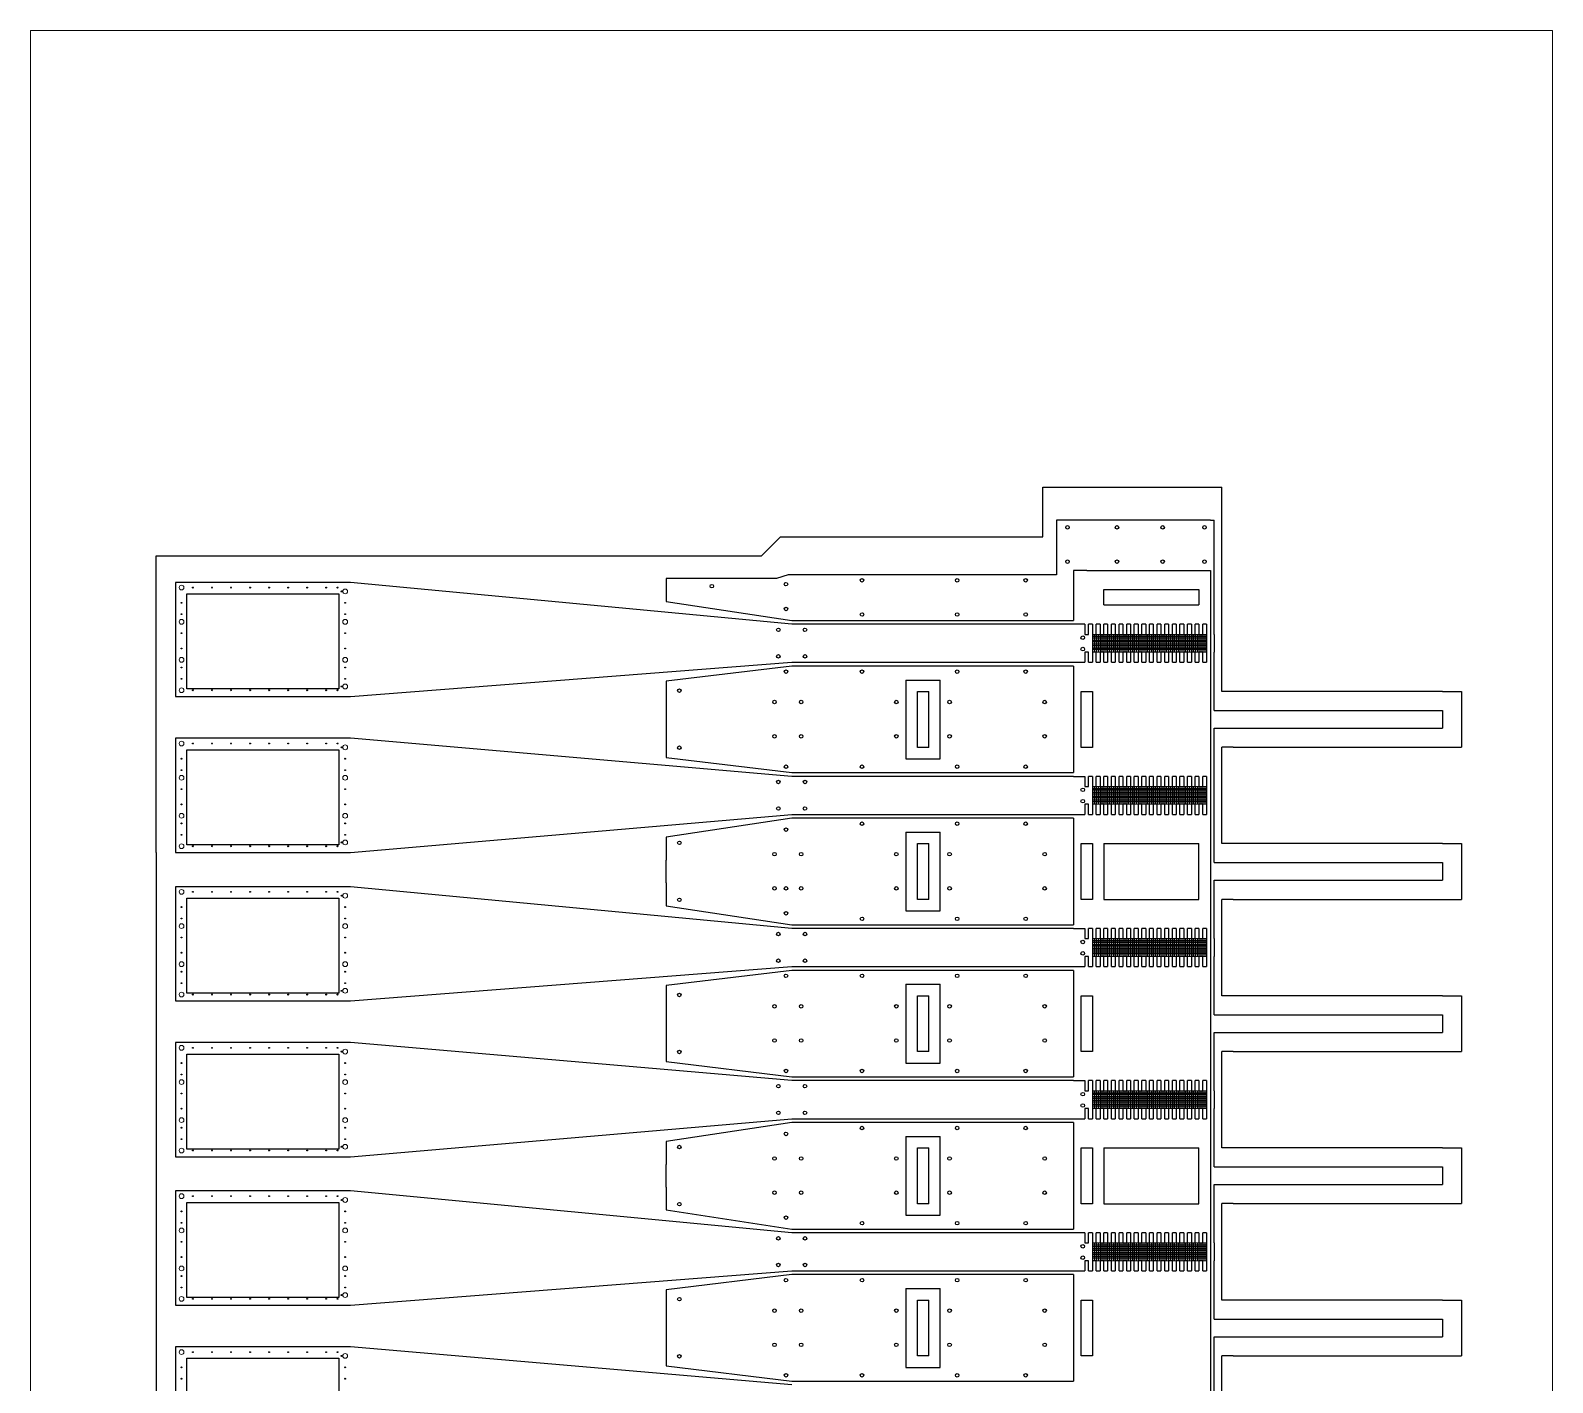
# Model space of a CAD drawing. Header units: millimetres. Extents: x 43.3 to 83.3, y 94.2 to 164.2.
# Drawn here: x 43.29 to 83.29, y 128.66 to 164.21 of the extents above; entities that cross this region are included whole.
import ezdxf

# ---------------------------------------------------------------- set-up
doc = ezdxf.new("R2010")
doc.units = ezdxf.units.MM
for name, color, linetype in [('Foil', 5, 'Continuous'), ('Opening', 1, 'Continuous'), ('Outline', 3, 'Continuous'), ('Rasters', 6, 'Continuous')]:
    doc.layers.add(name, color=color, linetype=linetype)

# ---------------------------------------------------------------- blocks, each defined once
blk = doc.blocks.new('*U20')
at = {"layer": 'Rasters'}
blk.add_line((0, 0.233), (0, -0.233), dxfattribs=at)
blk = doc.blocks.new('*U21')
at = {"layer": 'Rasters', "color": 0, "linetype": 'ByBlock', "lineweight": -2, "transparency": 16777216}
for p in [(0, 0), (0.05, 0), (0.1, 0), (0.15, 0), (0.2, 0), (0.25, 0), (0.3, 0), (0.35, 0), (0.4, 0), (0.45, 0), (0.5, 0), (0.55, 0), (0.6, 0), (0.65, 0), (0.7, 0), (0.75, 0), (0.8, 0), (0.85, 0), (0.9, 0), (0.95, 0), (1, 0), (1.05, 0), (1.1, 0), (1.15, 0), (1.2, 0), (1.25, 0), (1.3, 0), (1.35, 0), (1.4, 0), (1.45, 0), (1.5, 0), (1.55, 0), (1.6, 0), (1.65, 0), (1.7, 0), (1.75, 0), (1.8, 0), (1.85, 0), (1.9, 0), (1.95, 0), (2, 0), (2.05, 0), (2.1, 0), (2.15, 0), (2.2, 0), (2.25, 0), (2.3, 0), (2.35, 0), (2.4, 0), (2.45, 0), (2.5, 0), (2.55, 0), (2.6, 0), (2.65, 0), (2.7, 0), (2.75, 0), (2.8, 0), (2.85, 0), (2.9, 0)]:
    blk.add_blockref('*U20', p, dxfattribs=at)
blk = doc.blocks.new('*U18')
at = {"layer": 'Rasters'}
blk.add_line((0, 0.233), (0, -0.233), dxfattribs=at)
blk = doc.blocks.new('*U19')
at = {"layer": 'Rasters', "color": 0, "linetype": 'ByBlock', "lineweight": -2, "transparency": 16777216}
for p in [(0, 0), (0.05, 0), (0.1, 0), (0.15, 0), (0.2, 0), (0.25, 0), (0.3, 0), (0.35, 0), (0.4, 0), (0.45, 0), (0.5, 0), (0.55, 0), (0.6, 0), (0.65, 0), (0.7, 0), (0.75, 0), (0.8, 0), (0.85, 0), (0.9, 0), (0.95, 0), (1, 0), (1.05, 0), (1.1, 0), (1.15, 0), (1.2, 0), (1.25, 0), (1.3, 0), (1.35, 0), (1.4, 0), (1.45, 0), (1.5, 0), (1.55, 0), (1.6, 0), (1.65, 0), (1.7, 0), (1.75, 0), (1.8, 0), (1.85, 0), (1.9, 0), (1.95, 0), (2, 0), (2.05, 0), (2.1, 0), (2.15, 0), (2.2, 0), (2.25, 0), (2.3, 0), (2.35, 0), (2.4, 0), (2.45, 0), (2.5, 0), (2.55, 0), (2.6, 0), (2.65, 0), (2.7, 0), (2.75, 0), (2.8, 0), (2.85, 0), (2.9, 0)]:
    blk.add_blockref('*U18', p, dxfattribs=at)
blk = doc.blocks.new('*U23')
at = {"layer": 'Rasters'}
blk.add_line((0, 0.233), (0, -0.233), dxfattribs=at)
blk = doc.blocks.new('*U24')
at = {"layer": 'Rasters', "color": 0, "linetype": 'ByBlock', "lineweight": -2, "transparency": 16777216}
for p in [(0, 0), (0.05, 0), (0.1, 0), (0.15, 0), (0.2, 0), (0.25, 0), (0.3, 0), (0.35, 0), (0.4, 0), (0.45, 0), (0.5, 0), (0.55, 0), (0.6, 0), (0.65, 0), (0.7, 0), (0.75, 0), (0.8, 0), (0.85, 0), (0.9, 0), (0.95, 0), (1, 0), (1.05, 0), (1.1, 0), (1.15, 0), (1.2, 0), (1.25, 0), (1.3, 0), (1.35, 0), (1.4, 0), (1.45, 0), (1.5, 0), (1.55, 0), (1.6, 0), (1.65, 0), (1.7, 0), (1.75, 0), (1.8, 0), (1.85, 0), (1.9, 0), (1.95, 0), (2, 0), (2.05, 0), (2.1, 0), (2.15, 0), (2.2, 0), (2.25, 0), (2.3, 0), (2.35, 0), (2.4, 0), (2.45, 0), (2.5, 0), (2.55, 0), (2.6, 0), (2.65, 0), (2.7, 0), (2.75, 0), (2.8, 0), (2.85, 0), (2.9, 0)]:
    blk.add_blockref('*U23', p, dxfattribs=at)
blk = doc.blocks.new('*U26')
at = {"layer": 'Rasters'}
blk.add_line((0, 0.233), (0, -0.233), dxfattribs=at)
blk = doc.blocks.new('*U27')
at = {"layer": 'Rasters', "color": 0, "linetype": 'ByBlock', "lineweight": -2, "transparency": 16777216}
for p in [(0, 0), (0.05, 0), (0.1, 0), (0.15, 0), (0.2, 0), (0.25, 0), (0.3, 0), (0.35, 0), (0.4, 0), (0.45, 0), (0.5, 0), (0.55, 0), (0.6, 0), (0.65, 0), (0.7, 0), (0.75, 0), (0.8, 0), (0.85, 0), (0.9, 0), (0.95, 0), (1, 0), (1.05, 0), (1.1, 0), (1.15, 0), (1.2, 0), (1.25, 0), (1.3, 0), (1.35, 0), (1.4, 0), (1.45, 0), (1.5, 0), (1.55, 0), (1.6, 0), (1.65, 0), (1.7, 0), (1.75, 0), (1.8, 0), (1.85, 0), (1.9, 0), (1.95, 0), (2, 0), (2.05, 0), (2.1, 0), (2.15, 0), (2.2, 0), (2.25, 0), (2.3, 0), (2.35, 0), (2.4, 0), (2.45, 0), (2.5, 0), (2.55, 0), (2.6, 0), (2.65, 0), (2.7, 0), (2.75, 0), (2.8, 0), (2.85, 0), (2.9, 0)]:
    blk.add_blockref('*U26', p, dxfattribs=at)
blk = doc.blocks.new('*U29')
at = {"layer": 'Rasters'}
blk.add_line((0, 0.233), (0, -0.233), dxfattribs=at)
blk = doc.blocks.new('*U30')
at = {"layer": 'Rasters', "color": 0, "linetype": 'ByBlock', "lineweight": -2, "transparency": 16777216}
for p in [(0, 0), (0.05, 0), (0.1, 0), (0.15, 0), (0.2, 0), (0.25, 0), (0.3, 0), (0.35, 0), (0.4, 0), (0.45, 0), (0.5, 0), (0.55, 0), (0.6, 0), (0.65, 0), (0.7, 0), (0.75, 0), (0.8, 0), (0.85, 0), (0.9, 0), (0.95, 0), (1, 0), (1.05, 0), (1.1, 0), (1.15, 0), (1.2, 0), (1.25, 0), (1.3, 0), (1.35, 0), (1.4, 0), (1.45, 0), (1.5, 0), (1.55, 0), (1.6, 0), (1.65, 0), (1.7, 0), (1.75, 0), (1.8, 0), (1.85, 0), (1.9, 0), (1.95, 0), (2, 0), (2.05, 0), (2.1, 0), (2.15, 0), (2.2, 0), (2.25, 0), (2.3, 0), (2.35, 0), (2.4, 0), (2.45, 0), (2.5, 0), (2.55, 0), (2.6, 0), (2.65, 0), (2.7, 0), (2.75, 0), (2.8, 0), (2.85, 0), (2.9, 0)]:
    blk.add_blockref('*U29', p, dxfattribs=at)

msp = doc.modelspace()

# ---------------------------------------------------------------- linework, layer by layer
at = {"layer": 'Foil', "linetype": 'Continuous', "lineweight": 0}
for p, q in [((43.292, 164.211), (83.292, 164.211)), ((43.292, 94.211), (43.292, 164.211)), ((83.292, 164.211), (83.292, 94.211))]:
    msp.add_line(p, q, dxfattribs=at)
at = {"layer": 'Foil'}
for p, q in [((71.057, 151.336), (70.257, 151.336)), ((70.257, 151.336), (70.257, 149.9)), ((74.2, 151.336), (71.057, 151.336)), ((74.3, 151.336), (74.2, 151.336)), ((74.3, 151.336), (74.4, 151.336)), ((74.4, 148.333), (74.4, 151.336)), ((71.057, 150.01), (70.7, 150.01)), ((70.7, 150.01), (70.7, 149.9)), ((71.057, 150.01), (74.2, 150.01)), ((74.2, 150.01), (74.3, 150.01)), ((74.3, 150.01), (74.3, 110.191)), ((51.7, 149.7), (47.1, 149.7)), ((47.1, 149.7), (47.1, 146.7)), ((63.3, 148.6), (51.7, 149.7)), ((62.9, 149.8), (60, 149.8)), ((60, 149.8), (60, 149.2)), ((63.2, 149.9), (62.9, 149.8)), ((70.257, 149.9), (63.2, 149.9)), ((70.7, 149.9), (70.7, 148.7)), ((60, 149.2), (63.3, 148.7)), ((63.3, 148.7), (63.4, 148.7)), ((67.9, 148.6), (63.3, 148.6)), ((63.4, 148.7), (68.1, 148.7)), ((70.7, 148.6), (67.9, 148.6)), ((68.1, 148.7), (70.7, 148.7)), ((71, 148.6), (70.7, 148.6)), ((71.2, 148.6), (71.1, 148.6)), ((71.4, 148.6), (71.3, 148.6)), ((71.6, 148.6), (71.5, 148.6)), ((71.8, 148.6), (71.7, 148.6)), ((72, 148.6), (71.9, 148.6)), ((72.2, 148.6), (72.1, 148.6)), ((72.4, 148.6), (72.3, 148.6)), ((72.6, 148.6), (72.5, 148.6)), ((72.8, 148.6), (72.7, 148.6)), ((73, 148.6), (72.9, 148.6)), ((73.2, 148.6), (73.1, 148.6)), ((73.4, 148.6), (73.3, 148.6)), ((73.6, 148.6), (73.5, 148.6)), ((73.8, 148.6), (73.7, 148.6)), ((74, 148.6), (73.9, 148.6)), ((74.2, 148.6), (74.1, 148.6)), ((74.2, 148.6), (74.2, 147.6)), ((74.4, 148.333), (74.4, 147.867)), ((51.7, 146.7), (63.3, 147.6)), ((63.3, 147.6), (64.2, 147.6)), ((64.2, 147.6), (67.9, 147.6)), ((67.9, 147.6), (70.7, 147.6)), ((70.7, 147.6), (71, 147.6)), ((74.4, 146.333), (74.4, 147.867)), ((63.3, 147.5), (60, 147.1)), ((64.3, 147.5), (63.3, 147.5)), ((68, 147.5), (64.3, 147.5)), ((70.7, 147.5), (68, 147.5)), ((70.7, 147.5), (70.7, 144.7)), ((71.1, 147.6), (71.2, 147.6)), ((71.3, 147.6), (71.4, 147.6)), ((71.5, 147.6), (71.6, 147.6)), ((71.7, 147.6), (71.8, 147.6)), ((71.9, 147.6), (72, 147.6)), ((72.1, 147.6), (72.2, 147.6)), ((72.3, 147.6), (72.4, 147.6)), ((72.5, 147.6), (72.6, 147.6)), ((72.7, 147.6), (72.8, 147.6)), ((72.9, 147.6), (73, 147.6)), ((73.1, 147.6), (73.2, 147.6)), ((73.3, 147.6), (73.4, 147.6)), ((73.5, 147.6), (73.6, 147.6)), ((73.7, 147.6), (73.8, 147.6)), ((73.9, 147.6), (74, 147.6)), ((74.1, 147.6), (74.2, 147.6)), ((60, 147.1), (60, 145.1)), ((66.3, 147.133), (67.2, 147.133)), ((66.3, 147.133), (66.3, 145.063)), ((67.2, 145.063), (67.2, 147.133)), ((47.1, 146.7), (51.7, 146.7)), ((74.4, 146.333), (80.4, 146.333)), ((80.4, 146.333), (80.4, 145.867)), ((47.1, 145.6), (47.1, 142.6)), ((51.7, 145.6), (47.1, 145.6)), ((63.3, 144.6), (51.7, 145.6)), ((74.4, 145.867), (80.4, 145.867)), ((74.4, 144.333), (74.4, 145.867)), ((60, 145.1), (63.3, 144.7)), ((66.3, 145.063), (67.2, 145.063)), ((63.3, 144.7), (64.4, 144.7)), ((64.3, 144.6), (63.3, 144.6)), ((67.9, 144.6), (64.3, 144.6)), ((64.4, 144.7), (68, 144.7)), ((70.7, 144.6), (67.9, 144.6)), ((68, 144.7), (70.7, 144.7)), ((70.7, 144.6), (71, 144.6)), ((71.2, 144.6), (71.1, 144.6)), ((71.4, 144.6), (71.3, 144.6)), ((71.6, 144.6), (71.5, 144.6)), ((71.8, 144.6), (71.7, 144.6)), ((72, 144.6), (71.9, 144.6)), ((72.2, 144.6), (72.1, 144.6)), ((72.4, 144.6), (72.3, 144.6)), ((72.6, 144.6), (72.5, 144.6)), ((72.8, 144.6), (72.7, 144.6)), ((73, 144.6), (72.9, 144.6)), ((73.2, 144.6), (73.1, 144.6)), ((73.4, 144.6), (73.3, 144.6)), ((73.6, 144.6), (73.5, 144.6)), ((73.8, 144.6), (73.7, 144.6)), ((74, 144.6), (73.9, 144.6)), ((74.2, 144.6), (74.1, 144.6)), ((74.2, 144.6), (74.2, 143.6)), ((74.4, 143.867), (74.4, 144.333)), ((51.7, 142.6), (63.3, 143.6)), ((63.3, 143.6), (64.2, 143.6)), ((64.2, 143.6), (67.9, 143.6)), ((67.9, 143.6), (70.7, 143.6)), ((70.7, 143.6), (71, 143.6)), ((74.4, 142.333), (74.4, 143.867)), ((63.3, 143.5), (60, 143)), ((64.4, 143.5), (63.3, 143.5)), ((68.1, 143.5), (64.4, 143.5)), ((70.7, 143.5), (68.1, 143.5)), ((70.7, 143.5), (70.7, 140.7)), ((71.1, 143.6), (71.2, 143.6)), ((71.3, 143.6), (71.4, 143.6)), ((71.5, 143.6), (71.6, 143.6)), ((71.7, 143.6), (71.8, 143.6)), ((71.9, 143.6), (72, 143.6)), ((72.1, 143.6), (72.2, 143.6)), ((72.3, 143.6), (72.4, 143.6)), ((72.5, 143.6), (72.6, 143.6)), ((72.7, 143.6), (72.8, 143.6)), ((72.9, 143.6), (73, 143.6)), ((73.1, 143.6), (73.2, 143.6)), ((73.3, 143.6), (73.4, 143.6)), ((73.5, 143.6), (73.6, 143.6)), ((73.7, 143.6), (73.8, 143.6)), ((73.9, 143.6), (74, 143.6)), ((74.1, 143.6), (74.2, 143.6)), ((60, 143), (60, 142.4)), ((66.3, 143.133), (67.2, 143.133)), ((66.3, 143.133), (66.3, 141.063)), ((67.2, 141.063), (67.2, 143.133)), ((47.1, 142.6), (51.7, 142.6)), ((60, 141.8), (60, 142.4)), ((74.4, 142.333), (80.4, 142.333)), ((80.4, 142.333), (80.4, 141.867)), ((51.7, 141.7), (47.1, 141.7)), ((47.1, 141.7), (47.1, 138.7)), ((63.3, 140.6), (51.7, 141.7)), ((60, 141.8), (60, 141.2)), ((74.4, 141.867), (80.4, 141.867)), ((74.4, 140.333), (74.4, 141.867)), ((60, 141.2), (63.3, 140.7)), ((66.3, 141.063), (67.2, 141.063)), ((63.3, 140.7), (63.4, 140.7)), ((67.9, 140.6), (63.3, 140.6)), ((63.4, 140.7), (68.1, 140.7)), ((70.7, 140.6), (67.9, 140.6)), ((68.1, 140.7), (70.7, 140.7)), ((70.7, 140.6), (71, 140.6)), ((71.2, 140.6), (71.1, 140.6)), ((71.4, 140.6), (71.3, 140.6)), ((71.6, 140.6), (71.5, 140.6)), ((71.8, 140.6), (71.7, 140.6)), ((72, 140.6), (71.9, 140.6)), ((72.2, 140.6), (72.1, 140.6)), ((72.4, 140.6), (72.3, 140.6)), ((72.6, 140.6), (72.5, 140.6)), ((72.8, 140.6), (72.7, 140.6)), ((73, 140.6), (72.9, 140.6)), ((73.2, 140.6), (73.1, 140.6)), ((73.4, 140.6), (73.3, 140.6)), ((73.6, 140.6), (73.5, 140.6)), ((73.8, 140.6), (73.7, 140.6)), ((74, 140.6), (73.9, 140.6)), ((74.2, 140.6), (74.1, 140.6)), ((74.2, 140.6), (74.2, 139.6)), ((74.4, 140.333), (74.4, 139.867)), ((51.7, 138.7), (63.3, 139.6)), ((63.3, 139.6), (64.2, 139.6)), ((64.2, 139.6), (67.9, 139.6)), ((67.9, 139.6), (70.7, 139.6)), ((70.7, 139.6), (71, 139.6)), ((74.4, 138.333), (74.4, 139.867)), ((63.3, 139.5), (60, 139.1)), ((64.3, 139.5), (63.3, 139.5)), ((68, 139.5), (64.3, 139.5)), ((70.7, 139.5), (68, 139.5)), ((70.7, 139.5), (70.7, 136.7)), ((71.1, 139.6), (71.2, 139.6)), ((71.3, 139.6), (71.4, 139.6)), ((71.5, 139.6), (71.6, 139.6)), ((71.7, 139.6), (71.8, 139.6)), ((71.9, 139.6), (72, 139.6)), ((72.1, 139.6), (72.2, 139.6)), ((72.3, 139.6), (72.4, 139.6)), ((72.5, 139.6), (72.6, 139.6)), ((72.7, 139.6), (72.8, 139.6)), ((72.9, 139.6), (73, 139.6)), ((73.1, 139.6), (73.2, 139.6)), ((73.3, 139.6), (73.4, 139.6)), ((73.5, 139.6), (73.6, 139.6)), ((73.7, 139.6), (73.8, 139.6)), ((73.9, 139.6), (74, 139.6)), ((74.1, 139.6), (74.2, 139.6)), ((60, 139.1), (60, 137.1)), ((66.3, 139.133), (67.2, 139.133)), ((66.3, 139.133), (66.3, 137.063)), ((67.2, 137.063), (67.2, 139.133)), ((47.1, 138.7), (51.7, 138.7)), ((74.4, 138.333), (80.4, 138.333)), ((80.4, 138.333), (80.4, 137.867)), ((47.1, 137.6), (47.1, 134.6)), ((51.7, 137.6), (47.1, 137.6)), ((63.3, 136.6), (51.7, 137.6)), ((74.4, 136.333), (74.4, 137.867)), ((74.4, 137.867), (80.4, 137.867)), ((60, 137.1), (63.3, 136.7)), ((66.3, 137.063), (67.2, 137.063)), ((63.3, 136.7), (64.4, 136.7)), ((64.3, 136.6), (63.3, 136.6)), ((67.9, 136.6), (64.3, 136.6)), ((64.4, 136.7), (68, 136.7)), ((70.7, 136.6), (67.9, 136.6)), ((68, 136.7), (70.7, 136.7)), ((70.7, 136.6), (71, 136.6)), ((71.2, 136.6), (71.1, 136.6)), ((71.4, 136.6), (71.3, 136.6)), ((71.6, 136.6), (71.5, 136.6)), ((71.8, 136.6), (71.7, 136.6)), ((72, 136.6), (71.9, 136.6)), ((72.2, 136.6), (72.1, 136.6)), ((72.4, 136.6), (72.3, 136.6)), ((72.6, 136.6), (72.5, 136.6)), ((72.8, 136.6), (72.7, 136.6)), ((73, 136.6), (72.9, 136.6)), ((73.2, 136.6), (73.1, 136.6)), ((73.4, 136.6), (73.3, 136.6)), ((73.6, 136.6), (73.5, 136.6)), ((73.8, 136.6), (73.7, 136.6)), ((74, 136.6), (73.9, 136.6)), ((74.2, 136.6), (74.1, 136.6)), ((74.2, 136.6), (74.2, 135.6)), ((74.4, 136.333), (74.4, 135.867)), ((51.7, 134.6), (63.3, 135.6)), ((63.3, 135.6), (64.2, 135.6)), ((64.2, 135.6), (67.9, 135.6)), ((67.9, 135.6), (70.7, 135.6)), ((70.7, 135.6), (71, 135.6)), ((74.4, 134.333), (74.4, 135.867)), ((63.3, 135.5), (60, 135)), ((64.4, 135.5), (63.3, 135.5)), ((68.1, 135.5), (64.4, 135.5)), ((70.7, 135.5), (68.1, 135.5)), ((70.7, 135.5), (70.7, 132.7)), ((71.1, 135.6), (71.2, 135.6)), ((71.3, 135.6), (71.4, 135.6)), ((71.5, 135.6), (71.6, 135.6)), ((71.7, 135.6), (71.8, 135.6)), ((71.9, 135.6), (72, 135.6)), ((72.1, 135.6), (72.2, 135.6)), ((72.3, 135.6), (72.4, 135.6)), ((72.5, 135.6), (72.6, 135.6)), ((72.7, 135.6), (72.8, 135.6)), ((72.9, 135.6), (73, 135.6)), ((73.1, 135.6), (73.2, 135.6)), ((73.3, 135.6), (73.4, 135.6)), ((73.5, 135.6), (73.6, 135.6)), ((73.7, 135.6), (73.8, 135.6)), ((73.9, 135.6), (74, 135.6)), ((74.1, 135.6), (74.2, 135.6)), ((60, 135), (60, 134.4)), ((66.3, 135.133), (67.2, 135.133)), ((66.3, 135.133), (66.3, 133.063)), ((67.2, 133.063), (67.2, 135.133)), ((47.1, 134.6), (51.7, 134.6)), ((60, 133.8), (60, 134.4)), ((74.4, 134.333), (80.4, 134.333)), ((80.4, 134.333), (80.4, 133.867)), ((51.7, 133.7), (47.1, 133.7)), ((47.1, 133.7), (47.1, 130.7)), ((63.3, 132.6), (51.7, 133.7)), ((60, 133.8), (60, 133.2)), ((74.4, 132.333), (74.4, 133.867)), ((74.4, 133.867), (80.4, 133.867)), ((60, 133.2), (63.3, 132.7)), ((66.3, 133.063), (67.2, 133.063)), ((63.3, 132.7), (63.4, 132.7)), ((67.9, 132.6), (63.3, 132.6)), ((63.4, 132.7), (68.1, 132.7)), ((70.7, 132.6), (67.9, 132.6)), ((68.1, 132.7), (70.7, 132.7)), ((71, 132.6), (70.7, 132.6)), ((71.2, 132.6), (71.1, 132.6)), ((71.4, 132.6), (71.3, 132.6)), ((71.6, 132.6), (71.5, 132.6)), ((71.8, 132.6), (71.7, 132.6)), ((72, 132.6), (71.9, 132.6)), ((72.2, 132.6), (72.1, 132.6)), ((72.4, 132.6), (72.3, 132.6)), ((72.6, 132.6), (72.5, 132.6)), ((72.8, 132.6), (72.7, 132.6)), ((73, 132.6), (72.9, 132.6)), ((73.2, 132.6), (73.1, 132.6)), ((73.4, 132.6), (73.3, 132.6)), ((73.6, 132.6), (73.5, 132.6)), ((73.8, 132.6), (73.7, 132.6)), ((74, 132.6), (73.9, 132.6)), ((74.2, 132.6), (74.1, 132.6)), ((74.2, 132.6), (74.2, 131.6)), ((74.4, 132.333), (74.4, 131.867)), ((51.7, 130.7), (63.3, 131.6)), ((63.3, 131.6), (64.2, 131.6)), ((64.2, 131.6), (67.9, 131.6)), ((67.9, 131.6), (70.7, 131.6)), ((70.7, 131.6), (71, 131.6)), ((74.4, 130.333), (74.4, 131.867)), ((63.3, 131.5), (60, 131.1)), ((64.3, 131.5), (63.3, 131.5)), ((68, 131.5), (64.3, 131.5)), ((70.7, 131.5), (68, 131.5)), ((70.7, 131.5), (70.7, 128.7)), ((71.1, 131.6), (71.2, 131.6)), ((71.3, 131.6), (71.4, 131.6)), ((71.5, 131.6), (71.6, 131.6)), ((71.7, 131.6), (71.8, 131.6)), ((71.9, 131.6), (72, 131.6)), ((72.1, 131.6), (72.2, 131.6)), ((72.3, 131.6), (72.4, 131.6)), ((72.5, 131.6), (72.6, 131.6)), ((72.7, 131.6), (72.8, 131.6)), ((72.9, 131.6), (73, 131.6)), ((73.1, 131.6), (73.2, 131.6)), ((73.3, 131.6), (73.4, 131.6)), ((73.5, 131.6), (73.6, 131.6)), ((73.7, 131.6), (73.8, 131.6)), ((73.9, 131.6), (74, 131.6)), ((74.1, 131.6), (74.2, 131.6)), ((60, 131.1), (60, 129.1)), ((66.3, 131.133), (67.2, 131.133)), ((66.3, 131.133), (66.3, 129.063)), ((67.2, 129.063), (67.2, 131.133)), ((47.1, 130.7), (51.7, 130.7)), ((74.4, 130.333), (80.4, 130.333)), ((80.4, 130.333), (80.4, 129.867)), ((47.1, 129.6), (47.1, 126.6)), ((51.7, 129.6), (47.1, 129.6)), ((63.3, 128.6), (51.7, 129.6)), ((74.4, 128.333), (74.4, 129.867)), ((74.4, 129.867), (80.4, 129.867)), ((60, 129.1), (63.3, 128.7)), ((66.3, 129.063), (67.2, 129.063)), ((63.3, 128.7), (64.4, 128.7)), ((64.4, 128.7), (68, 128.7)), ((68, 128.7), (70.7, 128.7))]:
    msp.add_line(p, q, dxfattribs=at)
for points in [[(71, 148.6), (71, 148.333), (71.1, 148.333), (71.1, 148.6)], [(71.2, 148.6), (71.2, 148.333), (71.3, 148.333), (71.3, 148.6)], [(71.4, 148.6), (71.4, 148.333), (71.5, 148.333), (71.5, 148.6)], [(71.6, 148.6), (71.6, 148.333), (71.7, 148.333), (71.7, 148.6)], [(71.8, 148.6), (71.8, 148.333), (71.9, 148.333), (71.9, 148.6)], [(72, 148.6), (72, 148.333), (72.1, 148.333), (72.1, 148.6)], [(72.2, 148.6), (72.2, 148.333), (72.3, 148.333), (72.3, 148.6)], [(72.4, 148.6), (72.4, 148.333), (72.5, 148.333), (72.5, 148.6)], [(72.6, 148.6), (72.6, 148.333), (72.7, 148.333), (72.7, 148.6)], [(72.8, 148.6), (72.8, 148.333), (72.9, 148.333), (72.9, 148.6)], [(73, 148.6), (73, 148.333), (73.1, 148.333), (73.1, 148.6)], [(73.2, 148.6), (73.2, 148.333), (73.3, 148.333), (73.3, 148.6)], [(73.4, 148.6), (73.4, 148.333), (73.5, 148.333), (73.5, 148.6)], [(73.6, 148.6), (73.6, 148.333), (73.7, 148.333), (73.7, 148.6)], [(73.8, 148.6), (73.8, 148.333), (73.9, 148.333), (73.9, 148.6)], [(74, 148.6), (74, 148.333), (74.1, 148.333), (74.1, 148.6)], [(71.1, 147.6), (71.1, 147.867), (71, 147.867), (71, 147.6)], [(71.3, 147.6), (71.3, 147.867), (71.2, 147.867), (71.2, 147.6)], [(71.5, 147.6), (71.5, 147.867), (71.4, 147.867), (71.4, 147.6)], [(71.7, 147.6), (71.7, 147.867), (71.6, 147.867), (71.6, 147.6)], [(71.9, 147.6), (71.9, 147.867), (71.8, 147.867), (71.8, 147.6)], [(72.1, 147.6), (72.1, 147.867), (72, 147.867), (72, 147.6)], [(72.3, 147.6), (72.3, 147.867), (72.2, 147.867), (72.2, 147.6)], [(72.5, 147.6), (72.5, 147.867), (72.4, 147.867), (72.4, 147.6)], [(72.7, 147.6), (72.7, 147.867), (72.6, 147.867), (72.6, 147.6)], [(72.9, 147.6), (72.9, 147.867), (72.8, 147.867), (72.8, 147.6)], [(73.1, 147.6), (73.1, 147.867), (73, 147.867), (73, 147.6)], [(73.3, 147.6), (73.3, 147.867), (73.2, 147.867), (73.2, 147.6)], [(73.5, 147.6), (73.5, 147.867), (73.4, 147.867), (73.4, 147.6)], [(73.7, 147.6), (73.7, 147.867), (73.6, 147.867), (73.6, 147.6)], [(73.9, 147.6), (73.9, 147.867), (73.8, 147.867), (73.8, 147.6)], [(74.1, 147.6), (74.1, 147.867), (74, 147.867), (74, 147.6)], [(71, 144.6), (71, 144.333), (71.1, 144.333), (71.1, 144.6)], [(71.2, 144.6), (71.2, 144.333), (71.3, 144.333), (71.3, 144.6)], [(71.4, 144.6), (71.4, 144.333), (71.5, 144.333), (71.5, 144.6)], [(71.6, 144.6), (71.6, 144.333), (71.7, 144.333), (71.7, 144.6)], [(71.8, 144.6), (71.8, 144.333), (71.9, 144.333), (71.9, 144.6)], [(72, 144.6), (72, 144.333), (72.1, 144.333), (72.1, 144.6)], [(72.2, 144.6), (72.2, 144.333), (72.3, 144.333), (72.3, 144.6)], [(72.4, 144.6), (72.4, 144.333), (72.5, 144.333), (72.5, 144.6)], [(72.6, 144.6), (72.6, 144.333), (72.7, 144.333), (72.7, 144.6)], [(72.8, 144.6), (72.8, 144.333), (72.9, 144.333), (72.9, 144.6)], [(73, 144.6), (73, 144.333), (73.1, 144.333), (73.1, 144.6)], [(73.2, 144.6), (73.2, 144.333), (73.3, 144.333), (73.3, 144.6)], [(73.4, 144.6), (73.4, 144.333), (73.5, 144.333), (73.5, 144.6)], [(73.6, 144.6), (73.6, 144.333), (73.7, 144.333), (73.7, 144.6)], [(73.8, 144.6), (73.8, 144.333), (73.9, 144.333), (73.9, 144.6)], [(74, 144.6), (74, 144.333), (74.1, 144.333), (74.1, 144.6)], [(71.1, 143.6), (71.1, 143.867), (71, 143.867), (71, 143.6)], [(71.3, 143.6), (71.3, 143.867), (71.2, 143.867), (71.2, 143.6)], [(71.5, 143.6), (71.5, 143.867), (71.4, 143.867), (71.4, 143.6)], [(71.7, 143.6), (71.7, 143.867), (71.6, 143.867), (71.6, 143.6)], [(71.9, 143.6), (71.9, 143.867), (71.8, 143.867), (71.8, 143.6)], [(72.1, 143.6), (72.1, 143.867), (72, 143.867), (72, 143.6)], [(72.3, 143.6), (72.3, 143.867), (72.2, 143.867), (72.2, 143.6)], [(72.5, 143.6), (72.5, 143.867), (72.4, 143.867), (72.4, 143.6)], [(72.7, 143.6), (72.7, 143.867), (72.6, 143.867), (72.6, 143.6)], [(72.9, 143.6), (72.9, 143.867), (72.8, 143.867), (72.8, 143.6)], [(73.1, 143.6), (73.1, 143.867), (73, 143.867), (73, 143.6)], [(73.3, 143.6), (73.3, 143.867), (73.2, 143.867), (73.2, 143.6)], [(73.5, 143.6), (73.5, 143.867), (73.4, 143.867), (73.4, 143.6)], [(73.7, 143.6), (73.7, 143.867), (73.6, 143.867), (73.6, 143.6)], [(73.9, 143.6), (73.9, 143.867), (73.8, 143.867), (73.8, 143.6)], [(74.1, 143.6), (74.1, 143.867), (74, 143.867), (74, 143.6)], [(71, 140.6), (71, 140.333), (71.1, 140.333), (71.1, 140.6)], [(71.2, 140.6), (71.2, 140.333), (71.3, 140.333), (71.3, 140.6)], [(71.4, 140.6), (71.4, 140.333), (71.5, 140.333), (71.5, 140.6)], [(71.6, 140.6), (71.6, 140.333), (71.7, 140.333), (71.7, 140.6)], [(71.8, 140.6), (71.8, 140.333), (71.9, 140.333), (71.9, 140.6)], [(72, 140.6), (72, 140.333), (72.1, 140.333), (72.1, 140.6)], [(72.2, 140.6), (72.2, 140.333), (72.3, 140.333), (72.3, 140.6)], [(72.4, 140.6), (72.4, 140.333), (72.5, 140.333), (72.5, 140.6)], [(72.6, 140.6), (72.6, 140.333), (72.7, 140.333), (72.7, 140.6)], [(72.8, 140.6), (72.8, 140.333), (72.9, 140.333), (72.9, 140.6)], [(73, 140.6), (73, 140.333), (73.1, 140.333), (73.1, 140.6)], [(73.2, 140.6), (73.2, 140.333), (73.3, 140.333), (73.3, 140.6)], [(73.4, 140.6), (73.4, 140.333), (73.5, 140.333), (73.5, 140.6)], [(73.6, 140.6), (73.6, 140.333), (73.7, 140.333), (73.7, 140.6)], [(73.8, 140.6), (73.8, 140.333), (73.9, 140.333), (73.9, 140.6)], [(74, 140.6), (74, 140.333), (74.1, 140.333), (74.1, 140.6)], [(71.1, 139.6), (71.1, 139.867), (71, 139.867), (71, 139.6)], [(71.3, 139.6), (71.3, 139.867), (71.2, 139.867), (71.2, 139.6)], [(71.5, 139.6), (71.5, 139.867), (71.4, 139.867), (71.4, 139.6)], [(71.7, 139.6), (71.7, 139.867), (71.6, 139.867), (71.6, 139.6)], [(71.9, 139.6), (71.9, 139.867), (71.8, 139.867), (71.8, 139.6)], [(72.1, 139.6), (72.1, 139.867), (72, 139.867), (72, 139.6)], [(72.3, 139.6), (72.3, 139.867), (72.2, 139.867), (72.2, 139.6)], [(72.5, 139.6), (72.5, 139.867), (72.4, 139.867), (72.4, 139.6)], [(72.7, 139.6), (72.7, 139.867), (72.6, 139.867), (72.6, 139.6)], [(72.9, 139.6), (72.9, 139.867), (72.8, 139.867), (72.8, 139.6)], [(73.1, 139.6), (73.1, 139.867), (73, 139.867), (73, 139.6)], [(73.3, 139.6), (73.3, 139.867), (73.2, 139.867), (73.2, 139.6)], [(73.5, 139.6), (73.5, 139.867), (73.4, 139.867), (73.4, 139.6)], [(73.7, 139.6), (73.7, 139.867), (73.6, 139.867), (73.6, 139.6)], [(73.9, 139.6), (73.9, 139.867), (73.8, 139.867), (73.8, 139.6)], [(74.1, 139.6), (74.1, 139.867), (74, 139.867), (74, 139.6)], [(71, 136.6), (71, 136.333), (71.1, 136.333), (71.1, 136.6)], [(71.2, 136.6), (71.2, 136.333), (71.3, 136.333), (71.3, 136.6)], [(71.4, 136.6), (71.4, 136.333), (71.5, 136.333), (71.5, 136.6)], [(71.6, 136.6), (71.6, 136.333), (71.7, 136.333), (71.7, 136.6)], [(71.8, 136.6), (71.8, 136.333), (71.9, 136.333), (71.9, 136.6)], [(72, 136.6), (72, 136.333), (72.1, 136.333), (72.1, 136.6)], [(72.2, 136.6), (72.2, 136.333), (72.3, 136.333), (72.3, 136.6)], [(72.4, 136.6), (72.4, 136.333), (72.5, 136.333), (72.5, 136.6)], [(72.6, 136.6), (72.6, 136.333), (72.7, 136.333), (72.7, 136.6)], [(72.8, 136.6), (72.8, 136.333), (72.9, 136.333), (72.9, 136.6)], [(73, 136.6), (73, 136.333), (73.1, 136.333), (73.1, 136.6)], [(73.2, 136.6), (73.2, 136.333), (73.3, 136.333), (73.3, 136.6)], [(73.4, 136.6), (73.4, 136.333), (73.5, 136.333), (73.5, 136.6)], [(73.6, 136.6), (73.6, 136.333), (73.7, 136.333), (73.7, 136.6)], [(73.8, 136.6), (73.8, 136.333), (73.9, 136.333), (73.9, 136.6)], [(74, 136.6), (74, 136.333), (74.1, 136.333), (74.1, 136.6)], [(71.1, 135.6), (71.1, 135.867), (71, 135.867), (71, 135.6)], [(71.3, 135.6), (71.3, 135.867), (71.2, 135.867), (71.2, 135.6)], [(71.5, 135.6), (71.5, 135.867), (71.4, 135.867), (71.4, 135.6)], [(71.7, 135.6), (71.7, 135.867), (71.6, 135.867), (71.6, 135.6)], [(71.9, 135.6), (71.9, 135.867), (71.8, 135.867), (71.8, 135.6)], [(72.1, 135.6), (72.1, 135.867), (72, 135.867), (72, 135.6)], [(72.3, 135.6), (72.3, 135.867), (72.2, 135.867), (72.2, 135.6)], [(72.5, 135.6), (72.5, 135.867), (72.4, 135.867), (72.4, 135.6)], [(72.7, 135.6), (72.7, 135.867), (72.6, 135.867), (72.6, 135.6)], [(72.9, 135.6), (72.9, 135.867), (72.8, 135.867), (72.8, 135.6)], [(73.1, 135.6), (73.1, 135.867), (73, 135.867), (73, 135.6)], [(73.3, 135.6), (73.3, 135.867), (73.2, 135.867), (73.2, 135.6)], [(73.5, 135.6), (73.5, 135.867), (73.4, 135.867), (73.4, 135.6)], [(73.7, 135.6), (73.7, 135.867), (73.6, 135.867), (73.6, 135.6)], [(73.9, 135.6), (73.9, 135.867), (73.8, 135.867), (73.8, 135.6)], [(74.1, 135.6), (74.1, 135.867), (74, 135.867), (74, 135.6)], [(71, 132.6), (71, 132.333), (71.1, 132.333), (71.1, 132.6)], [(71.2, 132.6), (71.2, 132.333), (71.3, 132.333), (71.3, 132.6)], [(71.4, 132.6), (71.4, 132.333), (71.5, 132.333), (71.5, 132.6)], [(71.6, 132.6), (71.6, 132.333), (71.7, 132.333), (71.7, 132.6)], [(71.8, 132.6), (71.8, 132.333), (71.9, 132.333), (71.9, 132.6)], [(72, 132.6), (72, 132.333), (72.1, 132.333), (72.1, 132.6)], [(72.2, 132.6), (72.2, 132.333), (72.3, 132.333), (72.3, 132.6)], [(72.4, 132.6), (72.4, 132.333), (72.5, 132.333), (72.5, 132.6)], [(72.6, 132.6), (72.6, 132.333), (72.7, 132.333), (72.7, 132.6)], [(72.8, 132.6), (72.8, 132.333), (72.9, 132.333), (72.9, 132.6)], [(73, 132.6), (73, 132.333), (73.1, 132.333), (73.1, 132.6)], [(73.2, 132.6), (73.2, 132.333), (73.3, 132.333), (73.3, 132.6)], [(73.4, 132.6), (73.4, 132.333), (73.5, 132.333), (73.5, 132.6)], [(73.6, 132.6), (73.6, 132.333), (73.7, 132.333), (73.7, 132.6)], [(73.8, 132.6), (73.8, 132.333), (73.9, 132.333), (73.9, 132.6)], [(74, 132.6), (74, 132.333), (74.1, 132.333), (74.1, 132.6)], [(71.1, 131.6), (71.1, 131.867), (71, 131.867), (71, 131.6)], [(71.3, 131.6), (71.3, 131.867), (71.2, 131.867), (71.2, 131.6)], [(71.5, 131.6), (71.5, 131.867), (71.4, 131.867), (71.4, 131.6)], [(71.7, 131.6), (71.7, 131.867), (71.6, 131.867), (71.6, 131.6)], [(71.9, 131.6), (71.9, 131.867), (71.8, 131.867), (71.8, 131.6)], [(72.1, 131.6), (72.1, 131.867), (72, 131.867), (72, 131.6)], [(72.3, 131.6), (72.3, 131.867), (72.2, 131.867), (72.2, 131.6)], [(72.5, 131.6), (72.5, 131.867), (72.4, 131.867), (72.4, 131.6)], [(72.7, 131.6), (72.7, 131.867), (72.6, 131.867), (72.6, 131.6)], [(72.9, 131.6), (72.9, 131.867), (72.8, 131.867), (72.8, 131.6)], [(73.1, 131.6), (73.1, 131.867), (73, 131.867), (73, 131.6)], [(73.3, 131.6), (73.3, 131.867), (73.2, 131.867), (73.2, 131.6)], [(73.5, 131.6), (73.5, 131.867), (73.4, 131.867), (73.4, 131.6)], [(73.7, 131.6), (73.7, 131.867), (73.6, 131.867), (73.6, 131.6)], [(73.9, 131.6), (73.9, 131.867), (73.8, 131.867), (73.8, 131.6)], [(74.1, 131.6), (74.1, 131.867), (74, 131.867), (74, 131.6)]]:
    msp.add_lwpolyline(points, dxfattribs=at)
for centre, radius in [((70.546, 151.146), 0.0463), ((71.846, 151.146), 0.0463), ((73.046, 151.146), 0.0463), ((74.146, 151.146), 0.0463), ((70.546, 150.246), 0.0463), ((71.846, 150.246), 0.0463), ((73.046, 150.246), 0.0463), ((74.146, 150.246), 0.0463), ((61.2, 149.6), 0.0463), ((63.146, 149.654), 0.0463), ((65.146, 149.754), 0.0463), ((67.646, 149.754), 0.0463), ((69.446, 149.754), 0.0463), ((47.563, 149.563), 0.0114), ((48.063, 149.563), 0.0114), ((48.563, 149.563), 0.0114), ((49.063, 149.563), 0.0114), ((49.563, 149.563), 0.0114), ((50.063, 149.563), 0.0114), ((50.563, 149.563), 0.0114), ((51.063, 149.563), 0.0114), ((51.363, 149.563), 0.0114), ((51.463, 149.463), 0.0114), ((47.263, 149.163), 0.0114), ((47.263, 148.863), 0.0114), ((51.563, 149.163), 0.0114), ((51.563, 148.863), 0.0114), ((63.146, 149), 0.0463), ((65.146, 148.854), 0.0463), ((67.646, 148.854), 0.0463), ((69.446, 148.854), 0.0463), ((62.946, 148.454), 0.0463), ((63.646, 148.454), 0.0463), ((47.263, 148.363), 0.0114), ((51.563, 148.363), 0.0114), ((70.946, 148.246), 0.0463), ((47.263, 147.963), 0.0114), ((51.563, 147.963), 0.0114), ((62.946, 147.754), 0.0463), ((63.646, 147.754), 0.0463), ((70.946, 147.946), 0.0463), ((47.263, 147.463), 0.0114), ((51.563, 147.463), 0.0114), ((63.146, 147.354), 0.0463), ((65.146, 147.354), 0.0463), ((67.646, 147.354), 0.0463), ((69.446, 147.354), 0.0463), ((47.263, 147.163), 0.0114), ((47.563, 146.863), 0.0114), ((48.063, 146.863), 0.0114), ((48.563, 146.863), 0.0114), ((49.063, 146.863), 0.0114), ((49.563, 146.863), 0.0114), ((50.063, 146.863), 0.0114), ((50.563, 146.863), 0.0114), ((51.063, 146.863), 0.0114), ((51.363, 146.863), 0.0114), ((51.463, 146.963), 0.0114), ((51.563, 147.163), 0.0114), ((60.346, 146.854), 0.0463), ((62.846, 146.554), 0.0463), ((63.546, 146.554), 0.0463), ((66.046, 146.554), 0.0463), ((67.446, 146.554), 0.0463), ((69.946, 146.554), 0.0463), ((62.846, 145.654), 0.0463), ((63.546, 145.654), 0.0463), ((66.046, 145.654), 0.0463), ((67.446, 145.654), 0.0463), ((69.946, 145.654), 0.0463), ((47.563, 145.463), 0.0114), ((48.063, 145.463), 0.0114), ((48.563, 145.463), 0.0114), ((49.063, 145.463), 0.0114), ((49.563, 145.463), 0.0114), ((50.063, 145.463), 0.0114), ((50.563, 145.463), 0.0114), ((51.063, 145.463), 0.0114), ((51.363, 145.463), 0.0114), ((51.463, 145.363), 0.0114), ((60.346, 145.354), 0.0463), ((47.263, 145.063), 0.0114), ((51.563, 145.063), 0.0114), ((63.146, 144.854), 0.0463), ((65.146, 144.854), 0.0463), ((67.646, 144.854), 0.0463), ((69.446, 144.854), 0.0463), ((47.263, 144.763), 0.0114), ((51.563, 144.763), 0.0114), ((62.946, 144.454), 0.0463), ((63.646, 144.454), 0.0463), ((47.263, 144.263), 0.0114), ((51.563, 144.263), 0.0114), ((70.946, 144.246), 0.0463), ((47.263, 143.863), 0.0114), ((51.563, 143.863), 0.0114), ((62.946, 143.754), 0.0463), ((63.646, 143.754), 0.0463), ((70.946, 143.946), 0.0463), ((47.263, 143.363), 0.0114), ((51.563, 143.363), 0.0114), ((63.146, 143.2), 0.0463), ((65.146, 143.354), 0.0463), ((67.646, 143.354), 0.0463), ((69.446, 143.354), 0.0463), ((47.263, 143.063), 0.0114), ((51.463, 142.863), 0.0114), ((51.563, 143.063), 0.0114), ((60.346, 142.854), 0.0463), ((47.563, 142.763), 0.0114), ((48.063, 142.763), 0.0114), ((48.563, 142.763), 0.0114), ((49.063, 142.763), 0.0114), ((49.563, 142.763), 0.0114), ((50.063, 142.763), 0.0114), ((50.563, 142.763), 0.0114), ((51.063, 142.763), 0.0114), ((51.363, 142.763), 0.0114), ((62.846, 142.554), 0.0463), ((63.546, 142.554), 0.0463), ((66.046, 142.554), 0.0463), ((67.446, 142.554), 0.0463), ((69.946, 142.554), 0.0463), ((62.846, 141.654), 0.0463), ((63.146, 141.654), 0.0463), ((63.546, 141.654), 0.0463), ((66.046, 141.654), 0.0463), ((67.446, 141.654), 0.0463), ((69.946, 141.654), 0.0463), ((47.563, 141.563), 0.0114), ((48.063, 141.563), 0.0114), ((48.563, 141.563), 0.0114), ((49.063, 141.563), 0.0114), ((49.563, 141.563), 0.0114), ((50.063, 141.563), 0.0114), ((50.563, 141.563), 0.0114), ((51.063, 141.563), 0.0114), ((51.363, 141.563), 0.0114), ((51.463, 141.463), 0.0114), ((60.346, 141.354), 0.0463), ((47.263, 141.163), 0.0114), ((47.263, 140.863), 0.0114), ((51.563, 141.163), 0.0114), ((51.563, 140.863), 0.0114), ((63.146, 141), 0.0463), ((65.146, 140.854), 0.0463), ((67.646, 140.854), 0.0463), ((69.446, 140.854), 0.0463), ((62.946, 140.454), 0.0463), ((63.646, 140.454), 0.0463), ((47.263, 140.363), 0.0114), ((51.563, 140.363), 0.0114), ((70.946, 140.246), 0.0463), ((47.263, 139.963), 0.0114), ((51.563, 139.963), 0.0114), ((62.946, 139.754), 0.0463), ((63.646, 139.754), 0.0463), ((70.946, 139.946), 0.0463), ((47.263, 139.463), 0.0114), ((51.563, 139.463), 0.0114), ((63.146, 139.354), 0.0463), ((65.146, 139.354), 0.0463), ((67.646, 139.354), 0.0463), ((69.446, 139.354), 0.0463), ((47.263, 139.163), 0.0114), ((47.563, 138.863), 0.0114), ((48.063, 138.863), 0.0114), ((48.563, 138.863), 0.0114), ((49.063, 138.863), 0.0114), ((49.563, 138.863), 0.0114), ((50.063, 138.863), 0.0114), ((50.563, 138.863), 0.0114), ((51.063, 138.863), 0.0114), ((51.363, 138.863), 0.0114), ((51.463, 138.963), 0.0114), ((51.563, 139.163), 0.0114), ((60.346, 138.854), 0.0463), ((62.846, 138.554), 0.0463), ((63.546, 138.554), 0.0463), ((66.046, 138.554), 0.0463), ((67.446, 138.554), 0.0463), ((69.946, 138.554), 0.0463), ((62.846, 137.654), 0.0463), ((63.546, 137.654), 0.0463), ((66.046, 137.654), 0.0463), ((67.446, 137.654), 0.0463), ((69.946, 137.654), 0.0463), ((47.563, 137.463), 0.0114), ((48.063, 137.463), 0.0114), ((48.563, 137.463), 0.0114), ((49.063, 137.463), 0.0114), ((49.563, 137.463), 0.0114), ((50.063, 137.463), 0.0114), ((50.563, 137.463), 0.0114), ((51.063, 137.463), 0.0114), ((51.363, 137.463), 0.0114), ((51.463, 137.363), 0.0114), ((60.346, 137.354), 0.0463), ((47.263, 137.063), 0.0114), ((51.563, 137.063), 0.0114), ((63.146, 136.854), 0.0463), ((65.146, 136.854), 0.0463), ((67.646, 136.854), 0.0463), ((69.446, 136.854), 0.0463), ((47.263, 136.763), 0.0114), ((51.563, 136.763), 0.0114), ((62.946, 136.454), 0.0463), ((63.646, 136.454), 0.0463), ((47.263, 136.263), 0.0114), ((51.563, 136.263), 0.0114), ((70.946, 136.246), 0.0463), ((47.263, 135.863), 0.0114), ((51.563, 135.863), 0.0114), ((62.946, 135.754), 0.0463), ((63.646, 135.754), 0.0463), ((70.946, 135.946), 0.0463), ((47.263, 135.363), 0.0114), ((51.563, 135.363), 0.0114), ((63.146, 135.2), 0.0463), ((65.146, 135.354), 0.0463), ((67.646, 135.354), 0.0463), ((69.446, 135.354), 0.0463), ((47.263, 135.063), 0.0114), ((51.463, 134.863), 0.0114), ((51.563, 135.063), 0.0114), ((60.346, 134.854), 0.0463), ((47.563, 134.763), 0.0114), ((48.063, 134.763), 0.0114), ((48.563, 134.763), 0.0114), ((49.063, 134.763), 0.0114), ((49.563, 134.763), 0.0114), ((50.063, 134.763), 0.0114), ((50.563, 134.763), 0.0114), ((51.063, 134.763), 0.0114), ((51.363, 134.763), 0.0114), ((62.846, 134.554), 0.0463), ((63.546, 134.554), 0.0463), ((66.046, 134.554), 0.0463), ((67.446, 134.554), 0.0463), ((69.946, 134.554), 0.0463), ((62.846, 133.654), 0.0463), ((63.546, 133.654), 0.0463), ((66.046, 133.654), 0.0463), ((67.446, 133.654), 0.0463), ((69.946, 133.654), 0.0463), ((47.563, 133.563), 0.0114), ((48.063, 133.563), 0.0114), ((48.563, 133.563), 0.0114), ((49.063, 133.563), 0.0114), ((49.563, 133.563), 0.0114), ((50.063, 133.563), 0.0114), ((50.563, 133.563), 0.0114), ((51.063, 133.563), 0.0114), ((51.363, 133.563), 0.0114), ((51.463, 133.463), 0.0114), ((60.346, 133.354), 0.0463), ((47.263, 133.163), 0.0114), ((47.263, 132.863), 0.0114), ((51.563, 133.163), 0.0114), ((51.563, 132.863), 0.0114), ((63.146, 133), 0.0463), ((65.146, 132.854), 0.0463), ((67.646, 132.854), 0.0463), ((69.446, 132.854), 0.0463), ((62.946, 132.454), 0.0463), ((63.646, 132.454), 0.0463), ((47.263, 132.363), 0.0114), ((51.563, 132.363), 0.0114), ((70.946, 132.246), 0.0463), ((47.263, 131.963), 0.0114), ((51.563, 131.963), 0.0114), ((62.946, 131.754), 0.0463), ((63.646, 131.754), 0.0463), ((70.946, 131.946), 0.0463), ((47.263, 131.463), 0.0114), ((51.563, 131.463), 0.0114), ((63.146, 131.354), 0.0463), ((65.146, 131.354), 0.0463), ((67.646, 131.354), 0.0463), ((69.446, 131.354), 0.0463), ((47.263, 131.163), 0.0114), ((47.563, 130.863), 0.0114), ((48.063, 130.863), 0.0114), ((48.563, 130.863), 0.0114), ((49.063, 130.863), 0.0114), ((49.563, 130.863), 0.0114), ((50.063, 130.863), 0.0114), ((50.563, 130.863), 0.0114), ((51.063, 130.863), 0.0114), ((51.363, 130.863), 0.0114), ((51.463, 130.963), 0.0114), ((51.563, 131.163), 0.0114), ((60.346, 130.854), 0.0463), ((62.846, 130.554), 0.0463), ((63.546, 130.554), 0.0463), ((66.046, 130.554), 0.0463), ((67.446, 130.554), 0.0463), ((69.946, 130.554), 0.0463), ((62.846, 129.654), 0.0463), ((63.546, 129.654), 0.0463), ((66.046, 129.654), 0.0463), ((67.446, 129.654), 0.0463), ((69.946, 129.654), 0.0463), ((47.563, 129.463), 0.0114), ((48.063, 129.463), 0.0114), ((48.563, 129.463), 0.0114), ((49.063, 129.463), 0.0114), ((49.563, 129.463), 0.0114), ((50.063, 129.463), 0.0114), ((50.563, 129.463), 0.0114), ((51.063, 129.463), 0.0114), ((51.363, 129.463), 0.0114), ((51.463, 129.363), 0.0114), ((60.346, 129.354), 0.0463), ((47.263, 129.063), 0.0114), ((51.563, 129.063), 0.0114), ((63.146, 128.854), 0.0463), ((65.146, 128.854), 0.0463), ((67.646, 128.854), 0.0463), ((69.446, 128.854), 0.0463), ((47.263, 128.763), 0.0114), ((51.563, 128.763), 0.0114)]:
    msp.add_circle(centre, radius, dxfattribs=at)
at = {"layer": 'Foil', "linetype": 'Continuous', "lineweight": 0}
for centre in [(47.263, 149.563), (51.563, 149.463), (47.263, 148.663), (51.563, 148.663), (47.263, 147.663), (51.563, 147.663), (47.263, 146.863), (51.563, 146.963), (47.263, 145.463), (51.563, 145.363), (47.263, 144.563), (51.563, 144.563), (47.263, 143.563), (51.563, 143.563), (47.263, 142.763), (51.563, 142.863), (47.263, 141.563), (51.563, 141.463), (47.263, 140.663), (51.563, 140.663), (47.263, 139.663), (51.563, 139.663), (47.263, 138.863), (51.563, 138.963), (47.263, 137.463), (51.563, 137.363), (47.263, 136.563), (51.563, 136.563), (47.263, 135.563), (51.563, 135.563), (47.263, 134.763), (51.563, 134.863), (47.263, 133.563), (51.563, 133.463), (47.263, 132.663), (51.563, 132.663), (47.263, 131.663), (51.563, 131.663), (47.263, 130.863), (51.563, 130.963), (47.263, 129.463), (51.563, 129.363)]:
    msp.add_circle(centre, 0.0626, dxfattribs=at)
at = {"layer": 'Opening', "linetype": 'Continuous', "lineweight": 0}
for p, q in [((43.292, 164.211), (83.292, 164.211)), ((43.292, 94.211), (43.292, 164.211)), ((83.292, 164.211), (83.292, 94.211)), ((71.2, 143.867), (71.2, 144.333)), ((71.2, 144.333), (74.2, 144.333)), ((74.2, 144.333), (74.2, 143.867)), ((74.2, 143.867), (71.2, 143.867)), ((71.2, 139.867), (71.2, 140.333)), ((71.2, 140.333), (74.2, 140.333)), ((74.2, 140.333), (74.2, 139.867)), ((74.2, 139.867), (71.2, 139.867)), ((71.2, 135.867), (71.2, 136.333)), ((71.2, 136.333), (74.2, 136.333)), ((74.2, 136.333), (74.2, 135.867)), ((74.2, 135.867), (71.2, 135.867)), ((71.2, 131.867), (71.2, 132.333)), ((71.2, 132.333), (74.2, 132.333)), ((74.2, 132.333), (74.2, 131.867)), ((74.2, 131.867), (71.2, 131.867))]:
    msp.add_line(p, q, dxfattribs=at)
at = {"layer": 'Opening'}
for p, q in [((47.4, 138.9), (47.4, 141.4)), ((47.4, 141.4), (51.4, 141.4)), ((51.4, 141.4), (51.4, 138.9)), ((51.4, 138.9), (47.4, 138.9)), ((47.4, 130.9), (47.4, 133.4)), ((47.4, 133.4), (51.4, 133.4)), ((51.4, 133.4), (51.4, 130.9)), ((51.4, 130.9), (47.4, 130.9))]:
    msp.add_line(p, q, dxfattribs=at)
for points in [[(47.4, 146.9), (47.4, 149.4), (51.4, 149.4), (51.4, 146.9)], [(47.4, 142.8), (47.4, 145.3), (51.4, 145.3), (51.4, 142.8)], [(47.4, 134.8), (47.4, 137.3), (51.4, 137.3), (51.4, 134.8)], [(47.4, 126.8), (47.4, 129.3), (51.4, 129.3), (51.4, 126.8)]]:
    msp.add_lwpolyline(points, close=True, dxfattribs=at)
at = {"layer": 'Opening', "linetype": 'Continuous', "lineweight": 0}
msp.add_lwpolyline([(71.2, 148.333), (74.2, 148.333), (74.2, 147.867), (71.2, 147.867)], close=True, dxfattribs=at)
at = {"layer": 'Outline', "linetype": 'Continuous', "lineweight": 0}
for p, q in [((43.292, 164.211), (83.292, 164.211)), ((43.292, 94.211), (43.292, 164.211)), ((83.292, 164.211), (83.292, 94.211))]:
    msp.add_line(p, q, dxfattribs=at)
at = {"layer": 'Outline'}
for p, q in [((69.9, 152.1), (69.9, 152.2)), ((69.9, 152.2), (74.6, 152.2)), ((69.9, 151.7), (69.9, 152.1)), ((74.6, 146.833), (74.6, 152.2)), ((69.9, 150.9), (69.9, 151.7)), ((62.5, 150.4), (63, 150.9)), ((63, 150.9), (69.9, 150.9)), ((46.6, 150.4), (57.5, 150.4)), ((46.6, 142.6), (46.6, 150.4)), ((57.5, 150.4), (62.5, 150.4)), ((71.5, 149.51), (74, 149.51)), ((71.5, 149.11), (71.5, 149.51)), ((74, 149.51), (74, 149.11)), ((71.5, 149.11), (74, 149.11)), ((66.6, 145.363), (66.6, 146.833)), ((66.6, 146.833), (66.9, 146.833)), ((66.9, 145.363), (66.9, 146.833)), ((70.9, 145.363), (70.9, 146.833)), ((70.9, 146.833), (71.2, 146.833)), ((71.2, 146.833), (71.2, 145.363)), ((74.9, 146.833), (74.6, 146.833)), ((80.4, 146.833), (74.9, 146.833)), ((80.4, 146.833), (80.9, 146.833)), ((80.9, 146.833), (80.9, 145.367)), ((66.9, 145.363), (66.6, 145.363)), ((71.2, 145.363), (70.9, 145.363)), ((74.9, 145.367), (74.6, 145.367)), ((74.6, 142.833), (74.6, 145.367)), ((74.9, 145.367), (80.9, 145.367)), ((66.6, 141.363), (66.6, 142.833)), ((66.6, 142.833), (66.9, 142.833)), ((66.9, 141.363), (66.9, 142.833)), ((70.9, 141.363), (70.9, 142.833)), ((70.9, 142.833), (71.2, 142.833)), ((71.2, 142.833), (71.2, 141.363)), ((71.5, 142.833), (74, 142.833)), ((71.5, 142.833), (71.5, 141.363)), ((74, 141.363), (74, 142.833)), ((74.9, 142.833), (74.6, 142.833)), ((80.4, 142.833), (74.9, 142.833)), ((80.4, 142.833), (80.9, 142.833)), ((80.9, 142.833), (80.9, 141.367)), ((46.6, 142.6), (46.6, 117.7)), ((66.9, 141.363), (66.6, 141.363)), ((71.2, 141.363), (70.9, 141.363)), ((71.5, 141.363), (74, 141.363)), ((74.9, 141.367), (74.6, 141.367)), ((74.6, 138.833), (74.6, 141.367)), ((74.9, 141.367), (80.9, 141.367)), ((66.6, 137.363), (66.6, 138.833)), ((66.6, 138.833), (66.9, 138.833)), ((66.9, 137.363), (66.9, 138.833)), ((70.9, 137.363), (70.9, 138.833)), ((70.9, 138.833), (71.2, 138.833)), ((71.2, 138.833), (71.2, 137.363)), ((74.9, 138.833), (74.6, 138.833)), ((80.4, 138.833), (74.9, 138.833)), ((80.4, 138.833), (80.9, 138.833)), ((80.9, 138.833), (80.9, 137.367)), ((66.9, 137.363), (66.6, 137.363)), ((71.2, 137.363), (70.9, 137.363)), ((74.9, 137.367), (74.6, 137.367)), ((74.6, 134.833), (74.6, 137.367)), ((74.9, 137.367), (80.9, 137.367)), ((66.6, 133.363), (66.6, 134.833)), ((66.6, 134.833), (66.9, 134.833)), ((66.9, 133.363), (66.9, 134.833)), ((70.9, 133.363), (70.9, 134.833)), ((70.9, 134.833), (71.2, 134.833)), ((71.2, 134.833), (71.2, 133.363)), ((71.5, 134.833), (74, 134.833)), ((71.5, 134.833), (71.5, 133.363)), ((74, 133.363), (74, 134.833)), ((74.9, 134.833), (74.6, 134.833)), ((80.4, 134.833), (74.9, 134.833)), ((80.4, 134.833), (80.9, 134.833)), ((80.9, 134.833), (80.9, 133.367)), ((66.9, 133.363), (66.6, 133.363)), ((71.2, 133.363), (70.9, 133.363)), ((71.5, 133.363), (74, 133.363)), ((74.9, 133.367), (74.6, 133.367)), ((74.6, 130.833), (74.6, 133.367)), ((74.9, 133.367), (80.9, 133.367)), ((66.6, 129.363), (66.6, 130.833)), ((66.6, 130.833), (66.9, 130.833)), ((66.9, 129.363), (66.9, 130.833)), ((70.9, 129.363), (70.9, 130.833)), ((70.9, 130.833), (71.2, 130.833)), ((71.2, 130.833), (71.2, 129.363)), ((74.9, 130.833), (74.6, 130.833)), ((80.4, 130.833), (74.9, 130.833)), ((80.4, 130.833), (80.9, 130.833)), ((80.9, 130.833), (80.9, 129.367)), ((66.9, 129.363), (66.6, 129.363)), ((71.2, 129.363), (70.9, 129.363)), ((74.9, 129.367), (74.6, 129.367)), ((74.6, 126.833), (74.6, 129.367)), ((74.9, 129.367), (80.9, 129.367))]:
    msp.add_line(p, q, dxfattribs=at)
at = {"layer": 'Rasters', "linetype": 'Continuous', "lineweight": 0}
for p, q in [((43.292, 164.211), (83.292, 164.211)), ((43.292, 94.211), (43.292, 164.211)), ((83.292, 164.211), (83.292, 94.211))]:
    msp.add_line(p, q, dxfattribs=at)
at = {"layer": 'Rasters'}
for p, q in [((71.2, 148.283), (74.2, 148.283)), ((74.2, 148.233), (71.2, 148.233)), ((71.2, 148.183), (74.2, 148.183)), ((74.2, 148.133), (71.2, 148.133)), ((71.2, 148.083), (74.2, 148.083)), ((74.2, 148.033), (71.2, 148.033)), ((71.25, 148.333), (71.25, 148.333)), ((71.2, 147.983), (74.2, 147.983)), ((74.2, 147.933), (71.2, 147.933)), ((71.2, 144.283), (74.2, 144.283)), ((74.2, 144.233), (71.2, 144.233)), ((71.2, 144.183), (74.2, 144.183)), ((74.2, 144.133), (71.2, 144.133)), ((71.2, 144.083), (74.2, 144.083)), ((74.2, 144.033), (71.2, 144.033)), ((71.25, 144.333), (71.25, 144.333)), ((71.2, 143.983), (74.2, 143.983)), ((74.2, 143.933), (71.2, 143.933)), ((71.2, 140.283), (74.2, 140.283)), ((74.2, 140.233), (71.2, 140.233)), ((71.2, 140.183), (74.2, 140.183)), ((74.2, 140.133), (71.2, 140.133)), ((71.2, 140.083), (74.2, 140.083)), ((74.2, 140.033), (71.2, 140.033)), ((71.25, 140.333), (71.25, 140.333)), ((71.2, 139.983), (74.2, 139.983)), ((74.2, 139.933), (71.2, 139.933)), ((71.2, 136.283), (74.2, 136.283)), ((74.2, 136.233), (71.2, 136.233)), ((71.2, 136.183), (74.2, 136.183)), ((74.2, 136.133), (71.2, 136.133)), ((71.2, 136.083), (74.2, 136.083)), ((74.2, 136.033), (71.2, 136.033)), ((71.25, 136.333), (71.25, 136.333)), ((71.2, 135.983), (74.2, 135.983)), ((74.2, 135.933), (71.2, 135.933)), ((71.2, 132.283), (74.2, 132.283)), ((74.2, 132.233), (71.2, 132.233)), ((71.2, 132.183), (74.2, 132.183)), ((74.2, 132.133), (71.2, 132.133)), ((71.2, 132.083), (74.2, 132.083)), ((74.2, 132.033), (71.2, 132.033)), ((71.25, 132.333), (71.25, 132.333)), ((71.2, 131.983), (74.2, 131.983)), ((74.2, 131.933), (71.2, 131.933))]:
    msp.add_line(p, q, dxfattribs=at)

# ---------------------------------------------------------------- block references
for name, p in [('*U19', (71.25, 148.1)), ('*U21', (71.25, 144.1)), ('*U24', (71.25, 140.1)), ('*U27', (71.25, 136.1)), ('*U30', (71.25, 132.1))]:
    msp.add_blockref(name, p, dxfattribs=at)

doc.saveas('drawing.dxf')
